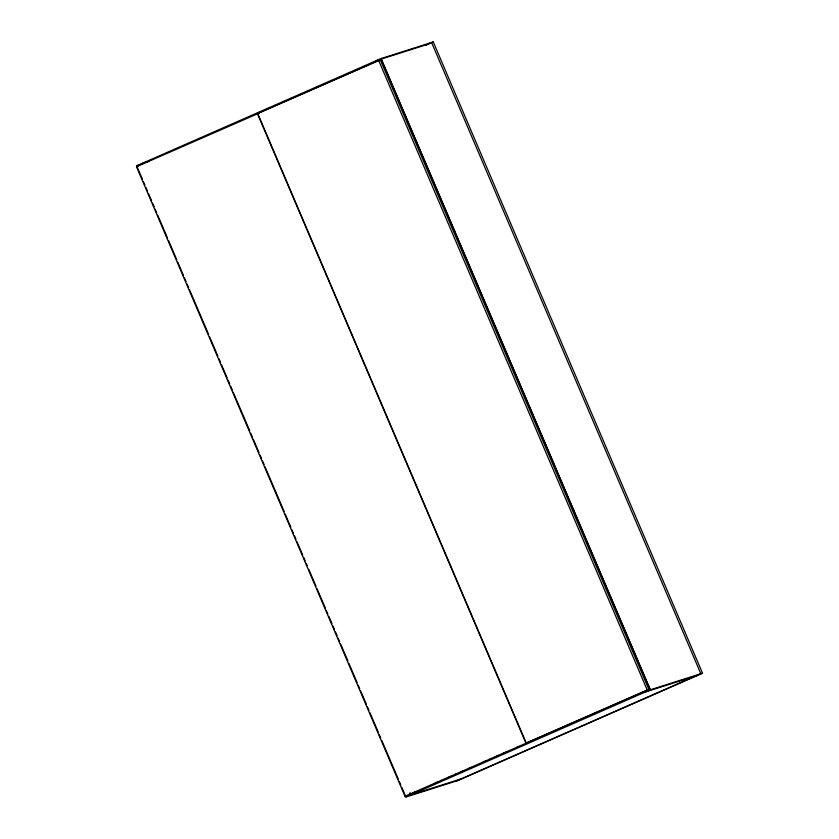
<?xml version="1.0" encoding="UTF-8"?>
<svg xmlns="http://www.w3.org/2000/svg" width="839" height="839" viewBox="0 0 839 839"><rect width="100%" height="100%" fill="white"/><g stroke="black" fill="none" stroke-linecap="round" stroke-linejoin="round"><path stroke-width="1.26" d="M142.357 179.032L136.642 165.797L381.063 58.552L650.319 689.805L405.898 797.05L458.157 780.427L702.516 673.203L433.26 41.95L381.011 58.573L650.256 689.826L702.516 673.203M406.684 795.729L405.006 796.263L136.484 166.73L259.125 113.118M648.851 689.396L526.21 743.008L257.699 113.475L378.651 60.398L380.34 59.863L648.851 689.396L405.006 796.263M380.34 59.863L257.699 113.475M425.593 45.117L431.582 42.485L700.838 673.738L456.479 780.962M426.076 45.107L433.26 41.95M412.673 793.096L416.259 791.523M434.224 783.636L437.822 782.063M441.408 780.49L443.81 779.431M447.397 777.858L450.994 776.285M454.581 774.701L456.982 773.652M460.569 772.079L464.166 770.496M468.959 768.398L471.35 767.349M482.131 762.62L485.729 761.046M489.315 759.463L491.717 758.414M495.304 756.841L498.901 755.257M502.488 753.684L506.085 752.111M516.866 747.381L519.257 746.322M376.124 60.712L426.694 44.624M141.529 163.647L148.985 161.277M136.642 165.797L142.861 163.815M136.484 166.73L138.162 166.195M645.369 691.965L695.951 675.888M410.837 794.89L409.956 792.824L410.785 794.911L461.366 778.823M378.651 60.398L647.173 689.931M257.437 113.653L525.959 743.186M143.322 181.455L144.927 185.052M145.892 187.475L147.496 191.072M148.461 193.505L151.607 200.71M152.572 203.143L154.166 206.74M155.142 209.163L156.683 212.781M157.711 215.183L167.527 238.056M168.503 240.489L176.777 259.744M177.753 262.167L183.458 275.402M184.433 277.835L186.027 281.432M187.003 283.855L188.597 287.452M189.572 289.875L208.638 334.436M209.614 336.858L217.888 356.114M218.864 358.547L220.458 362.144M221.433 364.566L227.138 377.802M228.114 380.224L229.708 383.822M230.683 386.255L232.214 389.862M233.242 392.274L249.749 430.806M250.714 433.239L252.319 436.836M253.284 439.258L258.999 452.494M259.964 454.916L261.569 458.514M262.534 460.947L264.075 464.554M265.103 466.966L284.169 511.517M285.145 513.95L290.85 527.186M291.825 529.608L293.419 533.205M294.395 535.628L295.989 539.225M296.964 541.658L302.669 554.894M303.645 557.316L305.186 560.934M306.214 563.336L307.294 565.738M308.783 569.366L316.03 586.209M317.006 588.642L325.28 607.897M326.256 610.32L327.85 613.917M328.825 616.35L331.961 623.555M332.936 625.988L334.53 629.586M335.506 632.008L337.1 635.605M338.075 638.028L339.617 641.646M340.644 644.058L347.891 660.901M348.867 663.334L357.141 682.589M358.106 685.012L359.711 688.609M360.676 691.042L366.391 704.267M367.356 706.7L368.961 710.297M369.926 712.72L378.211 731.975M379.176 734.408L380.717 738.016M381.745 740.428L398.242 778.959M399.217 781.392L400.811 784.989M401.787 787.412L405.95 797.029"/></g></svg>
